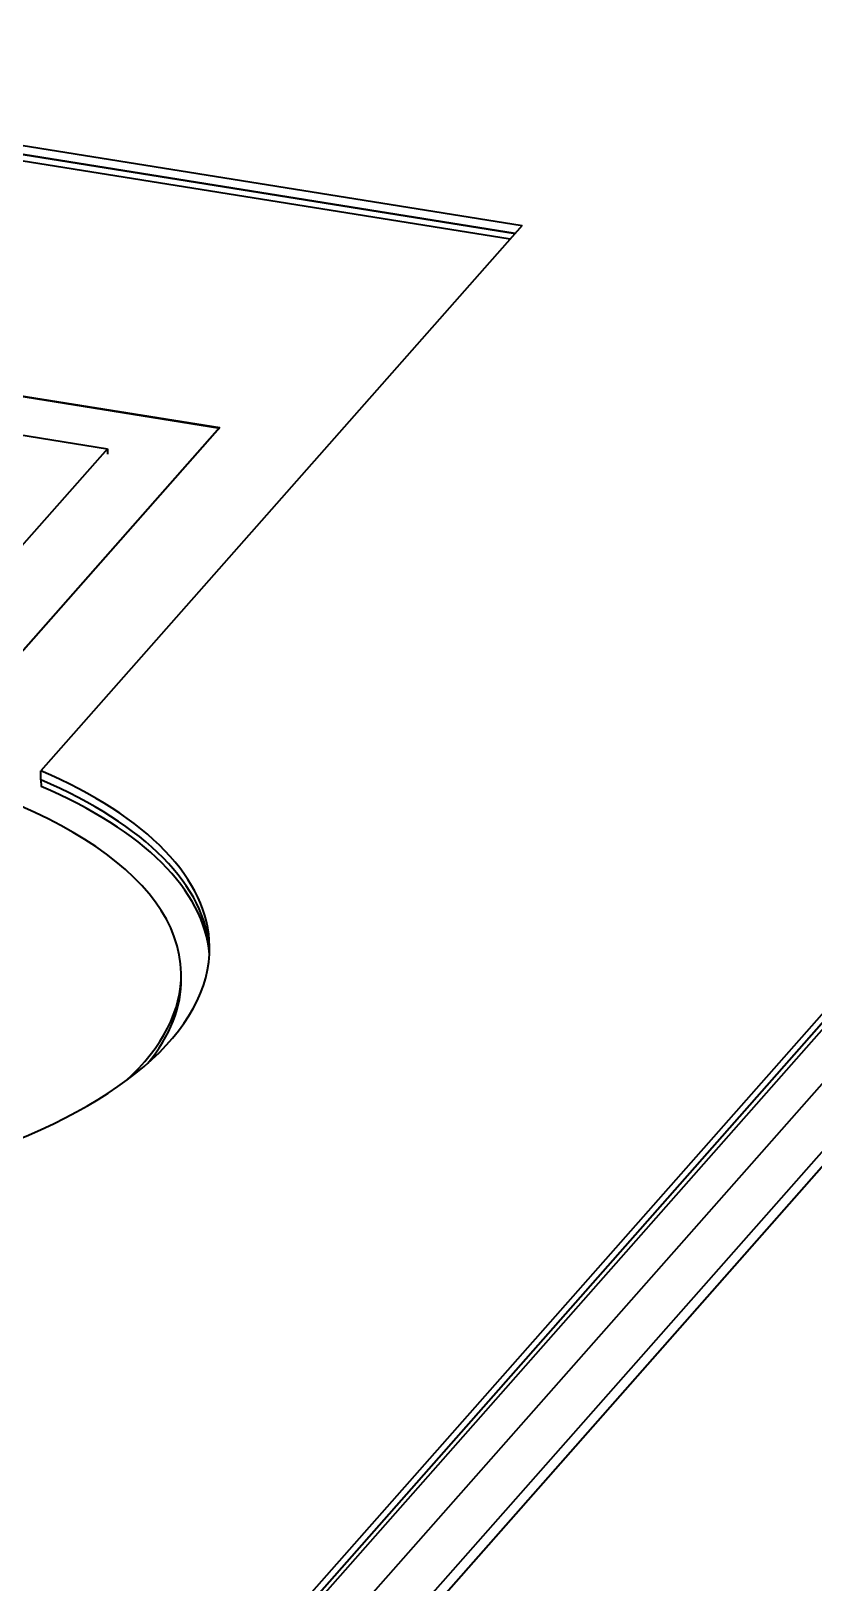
# Model space of a CAD drawing. Extents: x -1051 to 2563, y -231 to 775.
# Drawn here: x -208.12 to -194.55, y 543.62 to 570.54 of the extents above; entities that cross this region are included whole.
import ezdxf

# ---------------------------------------------------------------- set-up
doc = ezdxf.new("R2010")
doc.units = 0

msp = doc.modelspace()

# ---------------------------------------------------------------- linework, layer by layer
at = {"color": 7, "lineweight": 35}
for p, q in [((-165.732, 586.001), (-226.622, 516.975)), ((-165.729, 585.844), (-226.62, 516.818)), ((-226.62, 516.818), (-165.729, 585.844)), ((-226.618, 516.706), (-165.728, 585.732)), ((-224.575, 516.647), (-163.684, 585.673)), ((-165.157, 585.443), (-226.047, 516.417)), ((-225.135, 516.271), (-164.245, 585.297))]:
    msp.add_line(p, q, dxfattribs=at)
at = {"color": 7, "lineweight": 35, "ltscale": 0.471289}
msp.add_line((-218.22, 570.152), (-199.605, 567.169), dxfattribs=at)
at = {"color": 7, "lineweight": 35, "ltscale": 0.46816}
for p, q in [((-218.217, 569.995), (-199.727, 567.032)), ((-199.727, 567.032), (-218.217, 569.995))]:
    msp.add_line(p, q, dxfattribs=at)
at = {"color": 7, "lineweight": 35, "ltscale": 0.465925}
msp.add_line((-199.813, 566.934), (-218.215, 569.882), dxfattribs=at)
at = {"color": 7, "lineweight": 35, "ltscale": 0.315402}
msp.add_line((-199.605, 567.169), (-207.951, 557.708), dxfattribs=at)
at = {"color": 7, "lineweight": 35, "ltscale": 0.353467}
for p, q in [((-218.808, 565.899), (-204.847, 563.662)), ((-218.808, 565.89), (-204.847, 563.653))]:
    msp.add_line(p, q, dxfattribs=at)
at = {"color": 7, "lineweight": 35, "ltscale": 0.282774}
msp.add_line((-217.965, 565.084), (-206.797, 563.295), dxfattribs=at)
at = {"color": 7, "lineweight": 35, "ltscale": 0.179561}
msp.add_line((-204.847, 563.662), (-209.599, 558.276), dxfattribs=at)
at = {"color": 7, "lineweight": 35, "ltscale": 0.138123}
msp.add_line((-206.797, 563.295), (-210.452, 559.152), dxfattribs=at)
at = {"color": 7, "lineweight": 35, "ltscale": 0.002246}
msp.add_line((-206.797, 563.295), (-206.795, 563.205), dxfattribs=at)
at = {"color": 7, "lineweight": 35, "ltscale": 0.003928}
msp.add_line((-207.949, 557.551), (-207.951, 557.708), dxfattribs=at)
at = {"color": 7, "lineweight": 35, "ltscale": 0.002805}
msp.add_line((-207.949, 557.551), (-207.947, 557.439), dxfattribs=at)
at = {"color": 7, "lineweight": 35, "ltscale": 0.002245}
msp.add_line((-205.517, 554.113), (-205.518, 554.203), dxfattribs=at)
at = {"color": 7, "lineweight": 35, "ltscale": 0.001122}
msp.add_line((-205.516, 554.068), (-205.517, 554.113), dxfattribs=at)
at = {"color": 7, "lineweight": 35}
for centre, major_axis, start_param, end_param in [((-215.017, 554.054), (9.499, 0.149), 6.283123, 7.47288), ((-215.024, 554.508), (9.999, 0.157), 0.000025, 0.778177), ((-215.021, 554.35), (9.999, 0.157), 0.017688, 0.778177), ((-215.021, 554.35), (-9.999, -0.157), 3.159281, 3.91977), ((-215.02, 554.238), (-9.999, -0.157), 3.172201, 3.91977), ((-215.024, 554.508), (9.999, 0.157), 4.331287, 6.28321), ((-215.017, 554.054), (9.499, 0.149), 5.823342, 6.283123), ((-215.015, 553.964), (9.499, 0.149), 5.924818, 6.283123), ((-215.015, 553.964), (9.499, 0.149), 5.924818, 6.283123)]:
    msp.add_ellipse(centre, major_axis=major_axis, ratio=0.440114, start_param=start_param, end_param=end_param, dxfattribs=at)

doc.saveas('drawing.dxf')
